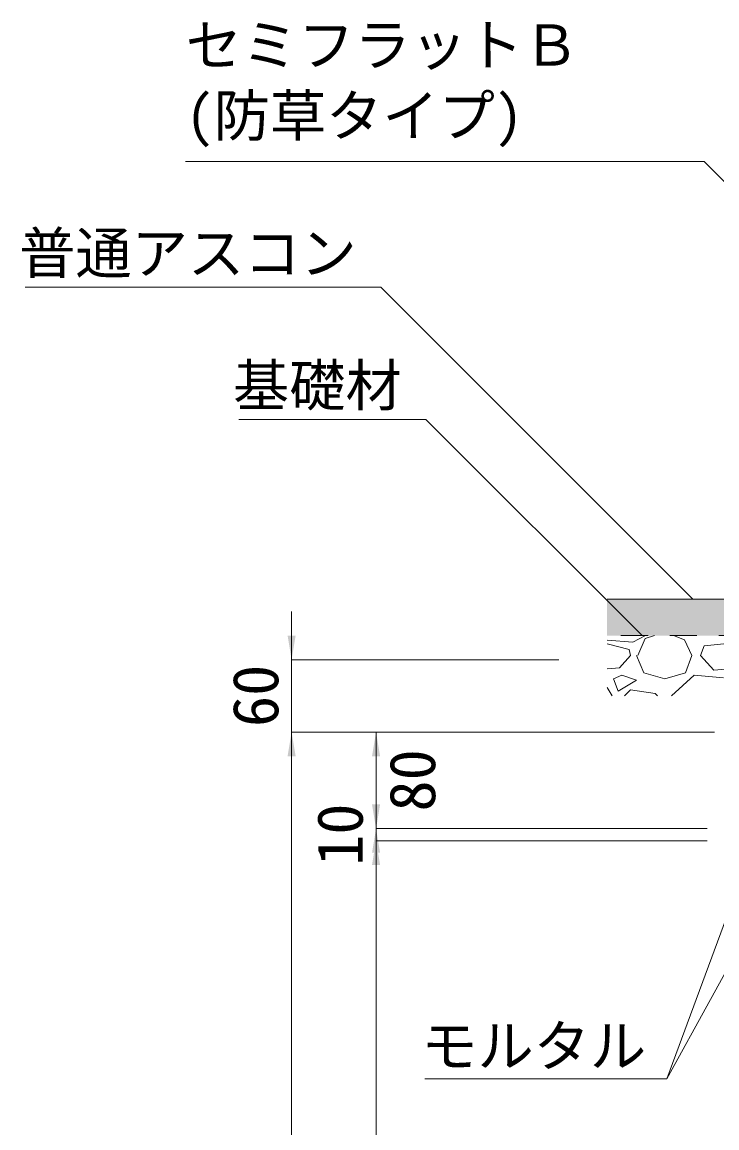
# Model space of a CAD drawing. Units: millimetres at full size. Extents: x 87158 to 122251, y -125707 to -112261.
# Drawn here: x 115323 to 115899, y -121308 to -120391 of the extents above; entities that cross this region are included whole.
import ezdxf
from ezdxf.enums import TextEntityAlignment as Align

# ---------------------------------------------------------------- set-up
doc = ezdxf.new("R2010")
doc.units = ezdxf.units.MM
doc.header["$LTSCALE"] = 30
doc.linetypes.add('USER1', pattern=[1.35, 0.75, -0.6])
for name, color, linetype, lineweight in [('ハッチング_基礎', 150, 'Continuous', 9), ('寸法線', 7, 'Continuous', 13), ('引出線', 4, 'Continuous', 13), ('舗装・基礎', 3, 'Continuous', 13)]:
    doc.layers.add(name, color=color, linetype=linetype, lineweight=lineweight)
doc.layers.add('ハッチング_舗装', color=7, linetype='Continuous')
doc.styles.add('ＭＳ ゴシック', font='')
doc.styles.get('ＭＳ ゴシック').set_extended_font_data('MS Gothic')

# ---------------------------------------------------------------- blocks, each defined once
blk = doc.blocks.new('filled_arrow')
at = {"color": 0, "linetype": 'Continuous', "lineweight": -2}
blk.add_solid([(7.5, 1.25), (0, 0), (7.5, -1.25)], dxfattribs=at)

msp = doc.modelspace()

# ---------------------------------------------------------------- hatches: boundary and pattern name
at = {"layer": 'ハッチング_舗装'}
msp.add_hatch(color=256, dxfattribs=at).paths.add_polyline_path([(115808.35, -120869.63), (115808.35, -120899.63), (115963.85, -120899.63), (115973.85, -120899.63), (115978.85, -120909.63), (116001.85, -120909.63), (116003.85, -120869.63)])

# ---------------------------------------------------------------- linework, layer by layer
at = {"layer": 'ハッチング_基礎'}
for p, q in [((115840.19, -120899.63), (115829.76, -120905.09)), ((115839.92, -120902.05), (115847.65, -120899.63)), ((115863.28, -120899.63), (115872.43, -120903.06)), ((115829.76, -120905.09), (115808.35, -120903.38)), ((115826.71, -120911.19), (115808.35, -120906.6)), ((115833.82, -120916.27), (115839.92, -120902.05)), ((115872.43, -120903.06), (115878.53, -120916.27)), ((115885.64, -120916.27), (115888.69, -120908.14)), ((115907.99, -120906.11), (115888.69, -120908.14)), ((115827.73, -120916.27), (115818.58, -120926.43)), ((115827.73, -120916.27), (115826.71, -120911.19)), ((115832.81, -120916.27), (115838.9, -120930.49)), ((115873.45, -120930.49), (115878.53, -120916.27)), ((115896.82, -120928.46), (115885.64, -120916.27)), ((115818.58, -120926.43), (115808.35, -120927.32)), ((115920.18, -120926.43), (115896.82, -120928.46)), ((115820.62, -120932.53), (115813.5, -120935.57)), ((115813.5, -120935.57), (115817.57, -120945.73)), ((115832.81, -120936.59), (115820.62, -120932.53)), ((115838.9, -120930.49), (115856.18, -120935.57)), ((115856.18, -120935.57), (115873.45, -120930.49)), ((115880.56, -120932.53), (115861.82, -120949.63)), ((115904.94, -120934.56), (115880.56, -120932.53)), ((115812.56, -120949.63), (115808.35, -120942.75)), ((115817.57, -120945.73), (115832.81, -120936.59)), ((115827.73, -120944.72), (115822.81, -120949.63)), ((115848.05, -120947.77), (115827.73, -120944.72)), ((115850.18, -120949.63), (115848.05, -120947.77))]:
    msp.add_line(p, q, dxfattribs=at)
at = {"layer": '寸法線'}
for p, q in [((115546.79, -121019.63), (115546.79, -120879.63)), ((115768.35, -120919.63), (115546.79, -120919.63)), ((115897.35, -120979.63), (115546.79, -120979.63)), ((115546.79, -120979.63), (115546.79, -122509.63)), ((115897.35, -120979.63), (115546.79, -120979.63)), ((115616.79, -121059.63), (115616.79, -120979.63)), ((115897.35, -120979.63), (115616.79, -120979.63)), ((115616.79, -121019.63), (115616.79, -121109.63)), ((115616.79, -121059.63), (115616.79, -121959.63)), ((115861.35, -121059.63), (115616.79, -121059.63)), ((115891.35, -121059.63), (115616.79, -121059.63)), ((115891.35, -121059.63), (115616.79, -121059.63)), ((115891.35, -121069.63), (115616.79, -121069.63))]:
    msp.add_line(p, q, dxfattribs=at)
at = {"layer": '引出線'}
msp.add_line((115963.85, -120979.63), (115857.86, -121267.05), dxfattribs=at)
for points in [[(116101.35, -120719.63), (115888.67, -120506.95), (115458.96, -120506.95)], [(115879.48, -120869.63), (115620.68, -120610.83), (115325.84, -120610.83)], [(115837.28, -120899.63), (115658.14, -120720.49), (115502.91, -120720.49)], [(115966.35, -121069.63), (115857.86, -121267.05), (115657.13, -121267.05)]]:
    msp.add_lwpolyline(points, dxfattribs=at)
at = {"layer": '舗装・基礎'}
msp.add_line((116003.85, -120869.63), (115808.35, -120869.63), dxfattribs=at)
at = {"layer": '舗装・基礎', "linetype": 'USER1'}
msp.add_line((115963.85, -120899.63), (115808.35, -120899.63), dxfattribs=at)

# ---------------------------------------------------------------- block references
at = {"layer": '寸法線', "xscale": 2.67, "yscale": 2.67}
for p, rotation in [((115546.79, -120919.63), 90), ((115546.79, -120979.63), 270), ((115546.79, -120979.63), 270), ((115616.79, -120979.63), 270), ((115616.79, -121059.63), 90), ((115616.79, -121059.63), 90), ((115616.79, -121059.63), 270), ((115616.79, -121069.63), 270)]:
    msp.add_blockref('filled_arrow', p, dxfattribs=dict(at, rotation=rotation))
at = {"layer": '引出線', "xscale": 0.16, "yscale": 0.16, "rotation": 135}
for p in [(115879.48, -120869.63), (115837.28, -120899.63)]:
    msp.add_blockref('filled_arrow', p, dxfattribs=at)

# ---------------------------------------------------------------- texts
at = {"layer": '寸法線', "style": 'ＭＳ ゴシック'}
for s, p in [('60', (115516.79, -120949.63)), ('80', (115646.79, -121019.63)), ('10', (115586.79, -121064.63))]:
    msp.add_text(s, height=37.98, rotation=90, dxfattribs=at).set_placement(p, align=Align.MIDDLE_CENTER)
at = {"layer": '引出線', "style": 'ＭＳ ゴシック'}
for s, p in [('セミフラットＢ', (115458.96, -120437.68)), ('(防草タイプ)', (115458.96, -120496.18))]:
    msp.add_text(s, height=34.18, dxfattribs=at).set_placement(p, align=Align.BOTTOM_LEFT)
for s, p in [('普通アスコン', (115600.68, -120565.62)), ('基礎材', (115638.14, -120675.28))]:
    msp.add_text(s, height=34.18, dxfattribs=at).set_placement(p, align=Align.TOP_RIGHT)
msp.add_text('モルタル', height=34.18, dxfattribs=at).set_placement((115747.49, -121222.57), align=Align.TOP_CENTER)

doc.saveas('drawing.dxf')
